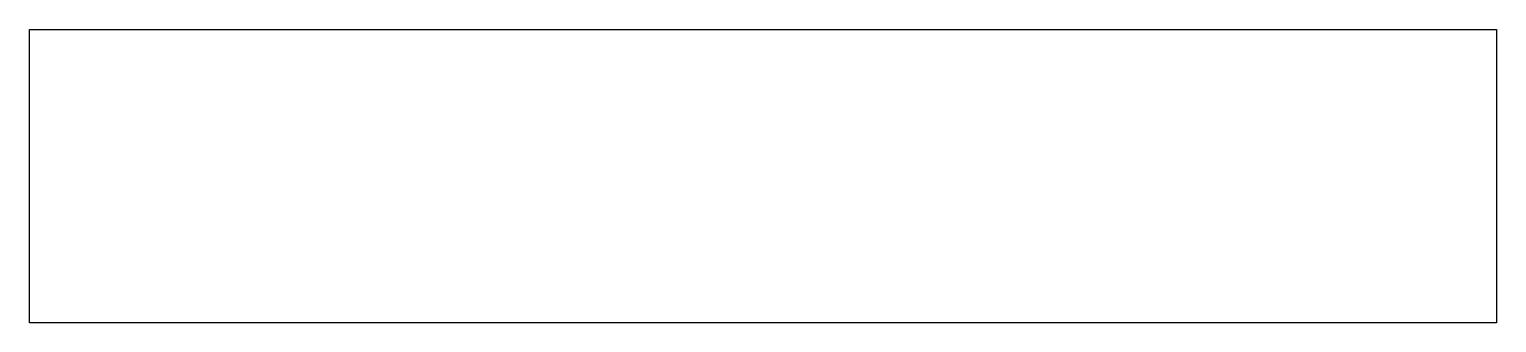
# Model space of a CAD drawing. Header units: metres. Extents: x 0 to 150, y 0 to 30.
import ezdxf

# ---------------------------------------------------------------- set-up
doc = ezdxf.new("R2010")
doc.units = ezdxf.units.M

msp = doc.modelspace()

# ---------------------------------------------------------------- linework, layer by layer
at = {"layer": 'Group#2'}
msp.add_polyline3d([(150, 0, 0), (0, 0, 0), (0, 30, 0), (150, 30, 0), (150, 0, 0)], dxfattribs=at)

doc.saveas('drawing.dxf')
